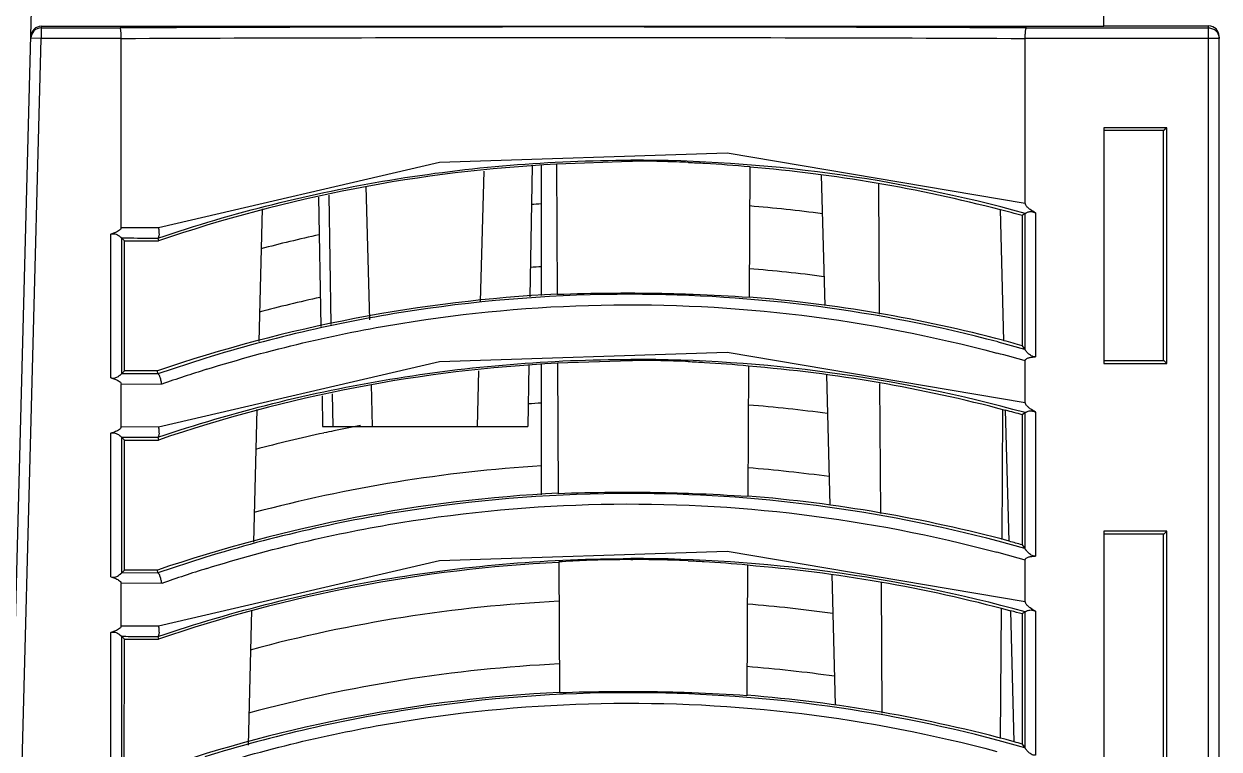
# Model space of a CAD drawing. Header units: millimetres. Extents: x 8.5 to 51.2, y 5.9 to 75.9.
# Drawn here: x 28.39 to 51.2, y 38.24 to 52.07 of the extents above; entities that cross this region are included whole.
import ezdxf

# ---------------------------------------------------------------- set-up
doc = ezdxf.new("R2010")
doc.units = ezdxf.units.MM
doc.header["$LTSCALE"] = 5.363944
doc.layers.get('0').update_dxf_attribs({"linetype": 'CONTINUOUS'})

msp = doc.modelspace()

# ---------------------------------------------------------------- linework, layer by layer
at = {"color": 7}
for p, q in [((28.065, 34.341), (28.747, 60.392)), ((48.997, 52.028), (48.997, 60.392)), ((28.723, 52.028), (28.722, 51.996)), ((28.723, 52.028), (48.997, 52.028)), ((48.997, 52.033), (50.997, 52.033)), ((50.997, 20.892), (50.997, 52.033)), ((28.258, 34.078), (28.722, 51.796)), ((28.722, 51.796), (28.522, 51.801)), ((28.722, 51.996), (28.722, 51.796)), ((28.722, 51.996), (30.224, 51.996)), ((30.247, 51.796), (28.722, 51.796)), ((30.247, 48.189), (30.247, 51.796)), ((51.197, 51.796), (47.497, 51.796)), ((47.497, 48.65), (47.497, 51.796)), ((47.52, 51.996), (50.997, 51.996)), ((51.197, 5.892), (51.197, 51.834)), ((50.197, 50.092), (48.997, 50.092)), ((48.997, 50.092), (48.997, 45.592)), ((48.997, 50.042), (50.147, 50.042)), ((50.127, 50.042), (50.127, 45.642)), ((50.197, 50.092), (50.147, 50.042)), ((50.197, 45.592), (50.197, 50.092)), ((30.957, 48.186), (36.321, 49.433)), ((38.091, 49.365), (38.047, 46.867)), ((38.267, 46.888), (38.267, 49.375)), ((38.552, 49.405), (39.973, 49.451)), ((38.552, 49.405), (38.566, 46.907)), ((39.972, 49.452), (40.001, 49.452)), ((42.242, 49.349), (42.228, 46.851)), ((37.106, 46.776), (37.171, 49.26)), ((43.606, 49.187), (43.671, 46.702)), ((34.991, 46.423), (34.924, 48.977)), ((44.717, 46.535), (44.701, 49.015)), ((44.717, 46.535), (44.701, 49.015)), ((34.014, 48.766), (34.057, 46.297)), ((34.256, 46.335), (34.213, 48.804)), ((32.937, 48.541), (32.87, 46.014)), ((47.089, 46.028), (47.023, 48.528)), ((47.494, 48.455), (47.44, 48.415)), ((47.44, 48.415), (47.44, 45.933)), ((47.494, 45.862), (47.494, 48.455)), ((47.694, 48.466), (47.694, 45.718)), ((30.247, 48.189), (30.957, 48.186)), ((30.05, 45.322), (30.05, 48.063)), ((30.251, 47.989), (30.251, 45.396)), ((30.308, 47.931), (30.251, 47.989)), ((30.308, 45.453), (30.308, 47.931)), ((30.308, 47.931), (30.957, 47.931)), ((30.948, 47.986), (30.957, 47.931)), ((47.493, 45.863), (46.981, 46.003)), ((47.44, 45.933), (47.493, 45.863)), ((47.494, 45.862), (47.493, 45.863)), ((31.842, 45.691), (30.946, 45.398)), ((30.957, 44.386), (36.321, 45.633)), ((38.574, 45.607), (39.973, 45.651)), ((39.971, 45.652), (40.006, 45.652)), ((47.497, 44.85), (47.497, 45.641)), ((50.147, 45.642), (48.997, 45.642)), ((50.147, 45.642), (50.197, 45.592)), ((30.251, 45.396), (30.308, 45.453)), ((30.946, 45.398), (30.251, 45.396)), ((30.937, 45.453), (30.308, 45.453)), ((30.946, 45.398), (30.937, 45.453)), ((37.044, 44.392), (37.072, 45.451)), ((38.024, 45.561), (38.004, 44.392)), ((38.267, 43.087), (38.267, 45.575)), ((38.574, 45.607), (38.588, 43.108)), ((42.22, 45.551), (42.206, 43.053)), ((48.997, 45.592), (50.197, 45.592)), ((31.021, 45.199), (30.247, 45.195)), ((30.247, 44.389), (30.247, 45.195)), ((35.044, 44.392), (35.023, 45.194)), ((43.706, 45.376), (43.771, 42.89)), ((44.744, 42.729), (44.726, 45.21)), ((44.743, 42.729), (44.726, 45.21)), ((34.08, 44.979), (34.09, 44.392)), ((34.29, 44.392), (34.279, 45.017)), ((32.836, 44.713), (32.77, 42.184)), ((47.065, 44.702), (47.048, 42.238)), ((47.065, 44.702), (47.048, 42.238)), ((47.189, 42.201), (47.124, 44.701)), ((47.494, 44.655), (47.44, 44.615)), ((47.44, 44.615), (47.44, 42.133)), ((47.494, 42.062), (47.494, 44.655)), ((47.694, 44.666), (47.694, 41.918)), ((30.05, 41.522), (30.05, 44.263)), ((30.247, 44.389), (30.957, 44.386)), ((34.09, 44.392), (38.004, 44.392)), ((30.251, 44.189), (30.251, 41.596)), ((30.307, 44.132), (30.251, 44.189)), ((30.307, 41.652), (30.307, 44.132)), ((30.307, 44.132), (30.957, 44.132)), ((30.948, 44.186), (30.957, 44.132)), ((47.493, 42.063), (46.981, 42.203)), ((50.197, 42.392), (48.997, 42.392)), ((48.997, 42.392), (48.997, 37.892)), ((48.997, 42.342), (50.147, 42.342)), ((50.127, 42.342), (50.127, 37.942)), ((50.147, 42.342), (50.197, 42.392)), ((50.197, 37.892), (50.197, 42.392)), ((47.44, 42.133), (47.493, 42.063)), ((47.494, 42.062), (47.493, 42.063)), ((31.842, 41.891), (30.946, 41.598)), ((30.957, 40.586), (36.321, 41.833)), ((38.595, 41.808), (38.61, 39.308)), ((39.971, 41.852), (40.011, 41.852)), ((42.198, 41.753), (42.184, 39.254)), ((47.497, 41.05), (47.497, 41.841)), ((30.251, 41.596), (30.307, 41.652)), ((30.946, 41.598), (30.251, 41.596)), ((30.937, 41.652), (30.307, 41.652)), ((30.946, 41.598), (30.937, 41.652)), ((43.806, 41.565), (43.871, 39.078)), ((31.021, 41.399), (30.247, 41.395)), ((30.247, 40.589), (30.247, 41.395)), ((44.769, 38.923), (44.752, 41.406)), ((44.77, 38.923), (44.753, 41.406)), ((32.736, 40.885), (32.669, 38.312)), ((47.039, 40.915), (47.022, 38.441)), ((47.039, 40.915), (47.022, 38.441)), ((47.289, 38.374), (47.224, 40.874)), ((47.494, 40.855), (47.44, 40.815)), ((47.494, 38.262), (47.494, 40.855)), ((47.694, 40.866), (47.694, 38.118)), ((47.44, 40.815), (47.44, 38.333)), ((30.05, 37.722), (30.05, 40.463)), ((30.247, 40.589), (30.957, 40.586)), ((30.307, 40.332), (30.251, 40.389)), ((30.251, 40.389), (30.251, 37.796)), ((30.948, 40.386), (30.957, 40.332)), ((30.306, 37.851), (30.307, 40.332)), ((30.307, 40.332), (30.957, 40.332)), ((47.493, 38.263), (46.981, 38.403)), ((47.44, 38.333), (47.493, 38.263)), ((47.494, 38.262), (47.493, 38.263))]:
    msp.add_line(p, q, dxfattribs=at)
for points in [[(36.321, 49.433), (41.809, 49.612), (47.497, 48.65)], [(36.321, 45.633), (41.809, 45.812), (47.497, 44.85)], [(36.321, 41.833), (41.809, 42.012), (47.497, 41.05)]]:
    msp.add_lwpolyline(points, dxfattribs=at)
for centre, radius, start, end in [((28.722, 51.796), 0.2, 89.9974, 178.5024), ((39.987, 21.229), 28.243, 74.5855, 90.0301), ((40.03, 25.396), 24.057, 88.5902, 90.0703), ((40.042, 25.827), 23.625, 87.5097, 88.5941), ((39.978, 20.779), 27.911, 93.5314, 93.9073), ((39.969, 20.674), 28.016, 82.4989, 85.355), ((39.972, 21.592), 27.843, 74.4412, 75.33), ((39.976, 20.797), 27.893, 102.3243, 104.6714), ((39.977, 19.594), 27.898, 93.5079, 93.9502), ((39.969, 19.481), 28.012, 82.4338, 85.3693), ((39.976, 19.599), 27.893, 102.2806, 104.739), ((39.958, 19.339), 27.574, 75.2446, 89.9706), ((39.972, 18.992), 27.957, 74.506, 75.2521), ((39.987, 17.429), 28.243, 74.5855, 90.0301), ((40.03, 21.598), 24.054, 88.5977, 90.0574), ((40.042, 22.016), 23.636, 87.5111, 88.6015), ((39.948, 19.592), 27.121, 73.8375, 75.0245), ((39.971, 19.548), 27.167, 107.3303, 109.2343), ((39.978, 16.978), 27.912, 93.5165, 94.0445), ((39.97, 16.889), 28.002, 82.2923, 85.4003), ((39.972, 17.792), 27.843, 74.4412, 75.1167), ((39.976, 16.994), 27.896, 102.1323, 104.886), ((39.975, 16.999), 27.892, 101.7281, 102.1318), ((39.976, 16.997), 27.893, 100.6703, 101.7281), ((39.976, 15.797), 27.895, 93.5142, 104.9534), ((39.971, 15.694), 27.998, 82.2272, 85.4146), ((39.958, 15.539), 27.574, 75.2446, 89.9706), ((39.972, 15.192), 27.957, 74.506, 75.0397), ((39.948, 15.792), 27.121, 73.8375, 75.0245), ((39.972, 19.777), 22.074, 92.1904, 93.5753), ((40.027, 18.437), 23.415, 90.1355, 92.1984), ((39.987, 13.629), 28.243, 74.5855, 90.0301), ((40.03, 17.8), 24.052, 88.6051, 90.0445), ((40.041, 18.205), 23.647, 87.5117, 88.6087), ((39.971, 15.748), 27.167, 107.3303, 109.2343), ((39.976, 13.194), 27.896, 92.8284, 105.1004), ((39.972, 13.101), 27.989, 82.0856, 85.4457), ((39.972, 13.992), 27.843, 74.4412, 74.9032), ((39.984, 12), 27.896, 92.8301, 105.1843), ((39.98, 11.911), 27.986, 82.0367, 85.4758), ((39.958, 11.739), 27.574, 75.2446, 89.9706), ((39.972, 11.392), 27.957, 74.506, 74.827)]:
    msp.add_arc(centre, radius, start, end, dxfattribs=at)
for centre, major_axis, ratio, start_param, end_param in [((28.723, 51.823), (0.003, 0.205), 0.975104, 0.013002, 1.557623), ((50.997, 51.834), (0.2, 0), 0.994367, 0, 1.570796), ((39.972, 21.588), (0, 27.843), 1, 0.051032, 0.329714), ((39.972, 21.588), (0, 27.843), 1, -0.256046, -0.081619), ((39.972, 18.996), (0, 27.956), 1, 0.050314, 0.32909), ((39.972, 18.996), (0, 27.956), 1, 6.025788, 6.20241), ((39.972, 17.788), (0, 27.844), 1, 0.050244, 0.32971), ((39.972, 17.788), (0, 27.844), 1, -0.259762, -0.080829), ((39.972, 15.196), (0, 27.956), 1, 0.049531, 0.329093), ((39.972, 15.196), (0, 27.956), 1, 6.022073, 6.203193), ((39.972, 13.988), (0, 27.844), 1, 0.049456, 0.329707), ((39.972, 13.988), (0, 27.844), 1, -0.263481, -0.080039), ((39.972, 11.396), (0, 27.955), 1, 0.048748, 0.329097), ((39.972, 11.396), (0, 27.955), 1, 6.018355, 6.203977)]:
    msp.add_ellipse(centre, major_axis=major_axis, ratio=ratio, start_param=start_param, end_param=end_param, dxfattribs=at)
for points, knots in [([(47.52, 51.995), (44.637, 52.007), (38.872, 52.019), (33.107, 52.007), (30.224, 51.995)], [0, 0, 0, 0, 0.500001, 1, 1, 1, 1]), ([(30.247, 51.796), (30.247, 51.821), (30.246, 51.858), (30.243, 51.904), (30.241, 51.934), (30.238, 51.959), (30.233, 51.976), (30.23, 51.986), (30.227, 51.991), (30.225, 51.994), (30.224, 51.995), (30.224, 51.996)], [0, 0, 0, 0, 0.373663, 0.543573, 0.692538, 0.816038, 0.910423, 0.94588, 0.972956, 0.991152, 1, 1, 1, 1]), ([(30.247, 51.795), (33.122, 51.807), (38.872, 51.819), (44.622, 51.807), (47.497, 51.795)], [0, 0, 0, 0, 0.499999, 1, 1, 1, 1]), ([(47.497, 51.796), (47.497, 51.821), (47.498, 51.858), (47.501, 51.904), (47.503, 51.934), (47.506, 51.959), (47.511, 51.976), (47.514, 51.986), (47.517, 51.991), (47.519, 51.994), (47.52, 51.995), (47.52, 51.996)], [0, 0, 0, 0, 0.373652, 0.543557, 0.692535, 0.816057, 0.910448, 0.9459, 0.972968, 0.991156, 1, 1, 1, 1]), ([(50.997, 51.996), (51.023, 51.996), (51.076, 51.985), (51.142, 51.941), (51.187, 51.874), (51.197, 51.822), (51.197, 51.796)], [0, 0, 0, 0, 0.249762, 0.500025, 0.750273, 1, 1, 1, 1]), ([(30.948, 47.986), (32.389, 48.473), (35.371, 49.219), (38.435, 49.471), (39.972, 49.471)], [0, 0, 0, 0, 0.497422, 1, 1, 1, 1]), ([(41.069, 49.43), (41.174, 49.425), (41.565, 49.406), (41.956, 49.376), (42.242, 49.349)], [0, 0, 0, 0, 0.267907, 1, 1, 1, 1]), ([(47.694, 48.466), (47.659, 48.485), (47.608, 48.517), (47.546, 48.566), (47.518, 48.596), (47.508, 48.613)], [0, 0, 0, 0, 0.500281, 0.750434, 1, 1, 1, 1]), ([(47.494, 48.455), (47.494, 48.455), (47.496, 48.456), (47.5, 48.458), (47.505, 48.461), (47.512, 48.464), (47.52, 48.469), (47.535, 48.476), (47.556, 48.485), (47.587, 48.491), (47.622, 48.491), (47.658, 48.482), (47.682, 48.472), (47.694, 48.466)], [0, 0, 0, 0, 0.008259, 0.027034, 0.055692, 0.093526, 0.139796, 0.193572, 0.320088, 0.468341, 0.634033, 0.814094, 1, 1, 1, 1]), ([(30.247, 48.189), (30.247, 48.161), (30.208, 48.126), (30.16, 48.101), (30.133, 48.09), (30.12, 48.085)], [0, 0, 0, 0, 0.490624, 0.74527, 1, 1, 1, 1]), ([(30.957, 48.186), (30.959, 48.174), (30.962, 48.149), (30.965, 48.113), (30.968, 48.08), (30.969, 48.05), (30.965, 48.025), (30.96, 48.008), (30.956, 47.998), (30.954, 47.991), (30.951, 47.987), (30.948, 47.986)], [0, 0, 0, 0, 0.18471, 0.363252, 0.52818, 0.673739, 0.797147, 0.895234, 0.932321, 0.961099, 1, 1, 1, 1]), ([(30.05, 48.063), (30.076, 48.07), (30.117, 48.072), (30.164, 48.055), (30.192, 48.038), (30.212, 48.023), (30.226, 48.012), (30.234, 48.005), (30.241, 47.999), (30.246, 47.994), (30.249, 47.991), (30.25, 47.989), (30.25, 47.989)], [0, 0, 0, 0, 0.354295, 0.515648, 0.66373, 0.793156, 0.849004, 0.897878, 0.938748, 0.970284, 0.99113, 1, 1, 1, 1]), ([(30.251, 47.989), (30.309, 47.988), (30.541, 47.987), (30.773, 47.987), (30.948, 47.986)], [0, 0, 0, 0, 0.248551, 1, 1, 1, 1]), ([(39.972, 46.913), (38.592, 46.913), (35.84, 46.708), (33.15, 46.094), (31.842, 45.691)], [0, 0, 0, 0, 0.501995, 1, 1, 1, 1]), ([(39.972, 46.932), (39.846, 46.932), (39.377, 46.931), (38.909, 46.92), (38.566, 46.907)], [0, 0, 0, 0, 0.268308, 1, 1, 1, 1]), ([(42.228, 46.851), (41.872, 46.875), (41.121, 46.916), (40.368, 46.931), (39.972, 46.932)], [0, 0, 0, 0, 0.473473, 1, 1, 1, 1]), ([(31.878, 45.482), (33.089, 45.86), (35.579, 46.449), (39.401, 46.798), (43.23, 46.604), (45.735, 46.118), (46.956, 45.792)], [0, 0, 0, 0, 0.249285, 0.500624, 0.751646, 1, 1, 1, 1]), ([(47.694, 45.718), (47.679, 45.718), (47.651, 45.721), (47.612, 45.738), (47.58, 45.761), (47.553, 45.785), (47.531, 45.81), (47.515, 45.829), (47.505, 45.843), (47.499, 45.851), (47.496, 45.857), (47.494, 45.86), (47.494, 45.862)], [0, 0, 0, 0, 0.16746, 0.32877, 0.482023, 0.625788, 0.757173, 0.870238, 0.916938, 0.955199, 0.983512, 1, 1, 1, 1]), ([(30.948, 44.186), (32.389, 44.673), (35.371, 45.419), (38.435, 45.671), (39.972, 45.671)], [0, 0, 0, 0, 0.497422, 1, 1, 1, 1]), ([(41.068, 45.63), (41.171, 45.625), (41.555, 45.606), (41.939, 45.578), (42.22, 45.551)], [0, 0, 0, 0, 0.267338, 1, 1, 1, 1]), ([(47.497, 45.641), (47.497, 45.646), (47.498, 45.655), (47.507, 45.672), (47.526, 45.688), (47.553, 45.699), (47.58, 45.707), (47.608, 45.712), (47.646, 45.717), (47.675, 45.718), (47.694, 45.718)], [0, 0, 0, 0, 0.062689, 0.125219, 0.249934, 0.374892, 0.499908, 0.62494, 0.749975, 1, 1, 1, 1]), ([(30.05, 45.322), (30.064, 45.318), (30.09, 45.313), (30.129, 45.317), (30.163, 45.33), (30.192, 45.346), (30.212, 45.361), (30.226, 45.372), (30.234, 45.379), (30.241, 45.385), (30.246, 45.39), (30.249, 45.393), (30.25, 45.395), (30.25, 45.396)], [0, 0, 0, 0, 0.181669, 0.35543, 0.517303, 0.66432, 0.793277, 0.849361, 0.898391, 0.939196, 0.970554, 0.991214, 1, 1, 1, 1]), ([(31.021, 45.199), (31.02, 45.212), (31.015, 45.238), (31.005, 45.274), (30.997, 45.309), (30.988, 45.34), (30.977, 45.361), (30.969, 45.375), (30.963, 45.383), (30.958, 45.389), (30.954, 45.394), (30.95, 45.398), (30.947, 45.398), (30.946, 45.398)], [0, 0, 0, 0, 0.181503, 0.359136, 0.524412, 0.670978, 0.795527, 0.84862, 0.894269, 0.931312, 0.959817, 0.981298, 1, 1, 1, 1]), ([(30.05, 45.322), (30.076, 45.314), (30.127, 45.298), (30.176, 45.276), (30.198, 45.261)], [0, 0, 0, 0, 0.500302, 1, 1, 1, 1]), ([(30.198, 45.261), (30.21, 45.253), (30.227, 45.24), (30.244, 45.217), (30.247, 45.203), (30.247, 45.195)], [0, 0, 0, 0, 0.499703, 0.750115, 1, 1, 1, 1]), ([(47.694, 44.666), (47.659, 44.685), (47.608, 44.717), (47.546, 44.766), (47.518, 44.796), (47.508, 44.813)], [0, 0, 0, 0, 0.500281, 0.750434, 1, 1, 1, 1]), ([(47.494, 44.655), (47.494, 44.655), (47.496, 44.656), (47.5, 44.658), (47.505, 44.661), (47.512, 44.664), (47.52, 44.669), (47.535, 44.676), (47.556, 44.685), (47.587, 44.691), (47.622, 44.691), (47.658, 44.682), (47.682, 44.672), (47.694, 44.666)], [0, 0, 0, 0, 0.008259, 0.027034, 0.055692, 0.093526, 0.139796, 0.193572, 0.320088, 0.468341, 0.634033, 0.814094, 1, 1, 1, 1]), ([(30.05, 44.263), (30.076, 44.27), (30.117, 44.272), (30.164, 44.255), (30.192, 44.238), (30.212, 44.223), (30.226, 44.212), (30.234, 44.205), (30.241, 44.199), (30.246, 44.194), (30.249, 44.191), (30.25, 44.189), (30.25, 44.189)], [0, 0, 0, 0, 0.354295, 0.515648, 0.66373, 0.793156, 0.849004, 0.897878, 0.938748, 0.970284, 0.99113, 1, 1, 1, 1]), ([(30.247, 44.389), (30.247, 44.361), (30.208, 44.326), (30.16, 44.301), (30.133, 44.29), (30.12, 44.285)], [0, 0, 0, 0, 0.490624, 0.74527, 1, 1, 1, 1]), ([(30.957, 44.386), (30.959, 44.374), (30.962, 44.349), (30.965, 44.313), (30.968, 44.28), (30.969, 44.25), (30.965, 44.225), (30.96, 44.208), (30.956, 44.198), (30.954, 44.191), (30.951, 44.187), (30.948, 44.186)], [0, 0, 0, 0, 0.18471, 0.363252, 0.52818, 0.673739, 0.797147, 0.895234, 0.932321, 0.961099, 1, 1, 1, 1]), ([(30.251, 44.189), (30.309, 44.188), (30.541, 44.187), (30.773, 44.187), (30.948, 44.186)], [0, 0, 0, 0, 0.248551, 1, 1, 1, 1]), ([(39.972, 43.113), (38.592, 43.113), (35.84, 42.908), (33.15, 42.294), (31.842, 41.891)], [0, 0, 0, 0, 0.501995, 1, 1, 1, 1]), ([(39.972, 43.132), (39.848, 43.132), (39.387, 43.131), (38.926, 43.12), (38.588, 43.108)], [0, 0, 0, 0, 0.267761, 1, 1, 1, 1]), ([(42.206, 43.053), (41.853, 43.076), (41.109, 43.116), (40.364, 43.131), (39.972, 43.132)], [0, 0, 0, 0, 0.474273, 1, 1, 1, 1]), ([(31.878, 41.682), (33.089, 42.06), (35.579, 42.649), (39.401, 42.998), (43.23, 42.804), (45.735, 42.318), (46.956, 41.992)], [0, 0, 0, 0, 0.249285, 0.500624, 0.751646, 1, 1, 1, 1]), ([(47.694, 41.918), (47.679, 41.918), (47.651, 41.921), (47.612, 41.938), (47.58, 41.961), (47.553, 41.985), (47.531, 42.01), (47.515, 42.029), (47.505, 42.043), (47.499, 42.051), (47.496, 42.057), (47.494, 42.06), (47.494, 42.062)], [0, 0, 0, 0, 0.16746, 0.32877, 0.482023, 0.625788, 0.757173, 0.870238, 0.916938, 0.955199, 0.983512, 1, 1, 1, 1]), ([(30.948, 40.386), (32.389, 40.873), (35.371, 41.619), (38.435, 41.871), (39.972, 41.871)], [0, 0, 0, 0, 0.497422, 1, 1, 1, 1]), ([(41.068, 41.83), (41.169, 41.826), (41.546, 41.807), (41.923, 41.779), (42.198, 41.753)], [0, 0, 0, 0, 0.266782, 1, 1, 1, 1]), ([(47.497, 41.841), (47.497, 41.846), (47.498, 41.855), (47.507, 41.872), (47.526, 41.888), (47.553, 41.899), (47.58, 41.907), (47.608, 41.912), (47.646, 41.917), (47.675, 41.918), (47.694, 41.918)], [0, 0, 0, 0, 0.062689, 0.125219, 0.249934, 0.374892, 0.499908, 0.62494, 0.749975, 1, 1, 1, 1]), ([(30.05, 41.522), (30.064, 41.518), (30.09, 41.513), (30.129, 41.517), (30.163, 41.53), (30.192, 41.546), (30.212, 41.561), (30.226, 41.572), (30.234, 41.579), (30.241, 41.585), (30.246, 41.59), (30.249, 41.593), (30.25, 41.595), (30.25, 41.596)], [0, 0, 0, 0, 0.181669, 0.35543, 0.517303, 0.66432, 0.793277, 0.849361, 0.898391, 0.939196, 0.970554, 0.991214, 1, 1, 1, 1]), ([(30.05, 41.522), (30.076, 41.514), (30.127, 41.498), (30.176, 41.476), (30.198, 41.461)], [0, 0, 0, 0, 0.500302, 1, 1, 1, 1]), ([(31.021, 41.399), (31.02, 41.412), (31.015, 41.438), (31.005, 41.474), (30.997, 41.509), (30.988, 41.54), (30.977, 41.561), (30.969, 41.575), (30.963, 41.583), (30.958, 41.589), (30.954, 41.594), (30.95, 41.598), (30.947, 41.598), (30.946, 41.598)], [0, 0, 0, 0, 0.181503, 0.359136, 0.524412, 0.670978, 0.795527, 0.84862, 0.894269, 0.931312, 0.959817, 0.981298, 1, 1, 1, 1]), ([(30.198, 41.461), (30.21, 41.453), (30.227, 41.44), (30.244, 41.417), (30.247, 41.403), (30.247, 41.395)], [0, 0, 0, 0, 0.499703, 0.750115, 1, 1, 1, 1]), ([(47.494, 40.855), (47.494, 40.855), (47.496, 40.856), (47.5, 40.858), (47.505, 40.861), (47.512, 40.864), (47.52, 40.869), (47.535, 40.876), (47.556, 40.885), (47.587, 40.891), (47.622, 40.891), (47.658, 40.882), (47.682, 40.872), (47.694, 40.866)], [0, 0, 0, 0, 0.008259, 0.027034, 0.055692, 0.093526, 0.139796, 0.193572, 0.320088, 0.468341, 0.634033, 0.814094, 1, 1, 1, 1]), ([(47.694, 40.866), (47.659, 40.885), (47.608, 40.917), (47.546, 40.966), (47.518, 40.996), (47.508, 41.013)], [0, 0, 0, 0, 0.500281, 0.750434, 1, 1, 1, 1]), ([(30.05, 40.463), (30.076, 40.47), (30.117, 40.472), (30.164, 40.455), (30.192, 40.438), (30.212, 40.423), (30.226, 40.412), (30.234, 40.405), (30.241, 40.399), (30.246, 40.394), (30.249, 40.391), (30.25, 40.389), (30.25, 40.389)], [0, 0, 0, 0, 0.354295, 0.515648, 0.66373, 0.793156, 0.849004, 0.897878, 0.938748, 0.970284, 0.99113, 1, 1, 1, 1]), ([(30.247, 40.589), (30.247, 40.561), (30.208, 40.526), (30.16, 40.501), (30.133, 40.49), (30.12, 40.485)], [0, 0, 0, 0, 0.490624, 0.74527, 1, 1, 1, 1]), ([(30.251, 40.389), (30.309, 40.388), (30.541, 40.387), (30.773, 40.387), (30.948, 40.386)], [0, 0, 0, 0, 0.248551, 1, 1, 1, 1]), ([(30.957, 40.586), (30.959, 40.574), (30.962, 40.549), (30.965, 40.513), (30.968, 40.48), (30.969, 40.45), (30.965, 40.425), (30.96, 40.408), (30.956, 40.398), (30.954, 40.391), (30.951, 40.387), (30.948, 40.386)], [0, 0, 0, 0, 0.18471, 0.363252, 0.52818, 0.673739, 0.797147, 0.895234, 0.932321, 0.961099, 1, 1, 1, 1]), ([(39.972, 39.313), (38.592, 39.313), (35.84, 39.108), (33.15, 38.494), (31.842, 38.091)], [0, 0, 0, 0, 0.501995, 1, 1, 1, 1]), ([(39.972, 39.332), (39.851, 39.332), (39.396, 39.331), (38.942, 39.32), (38.61, 39.308)], [0, 0, 0, 0, 0.267225, 1, 1, 1, 1]), ([(42.184, 39.254), (41.834, 39.277), (41.097, 39.316), (40.359, 39.331), (39.972, 39.332)], [0, 0, 0, 0, 0.475055, 1, 1, 1, 1]), ([(31.878, 37.882), (33.089, 38.26), (35.579, 38.849), (39.401, 39.198), (43.23, 39.004), (45.735, 38.518), (46.956, 38.192)], [0, 0, 0, 0, 0.249285, 0.500624, 0.751646, 1, 1, 1, 1]), ([(47.694, 38.118), (47.679, 38.118), (47.651, 38.121), (47.612, 38.138), (47.58, 38.161), (47.553, 38.185), (47.531, 38.21), (47.515, 38.229), (47.505, 38.243), (47.499, 38.251), (47.496, 38.257), (47.494, 38.26), (47.494, 38.262)], [0, 0, 0, 0, 0.16746, 0.32877, 0.482023, 0.625788, 0.757173, 0.870238, 0.916938, 0.955199, 0.983512, 1, 1, 1, 1])]:
    msp.add_open_spline(points, degree=3, knots=knots, dxfattribs=at)
for points in [[(47.508, 48.613), (47.502, 48.624), (47.497, 48.637), (47.497, 48.65)], [(30.12, 48.085), (30.097, 48.076), (30.074, 48.069), (30.05, 48.063)], [(47.508, 44.813), (47.502, 44.824), (47.497, 44.837), (47.497, 44.85)], [(30.12, 44.285), (30.097, 44.276), (30.074, 44.269), (30.05, 44.263)], [(47.508, 41.013), (47.502, 41.024), (47.497, 41.037), (47.497, 41.05)], [(30.12, 40.485), (30.097, 40.476), (30.074, 40.469), (30.05, 40.463)]]:
    msp.add_open_spline(points, degree=3, dxfattribs=at)

doc.saveas('drawing.dxf')
